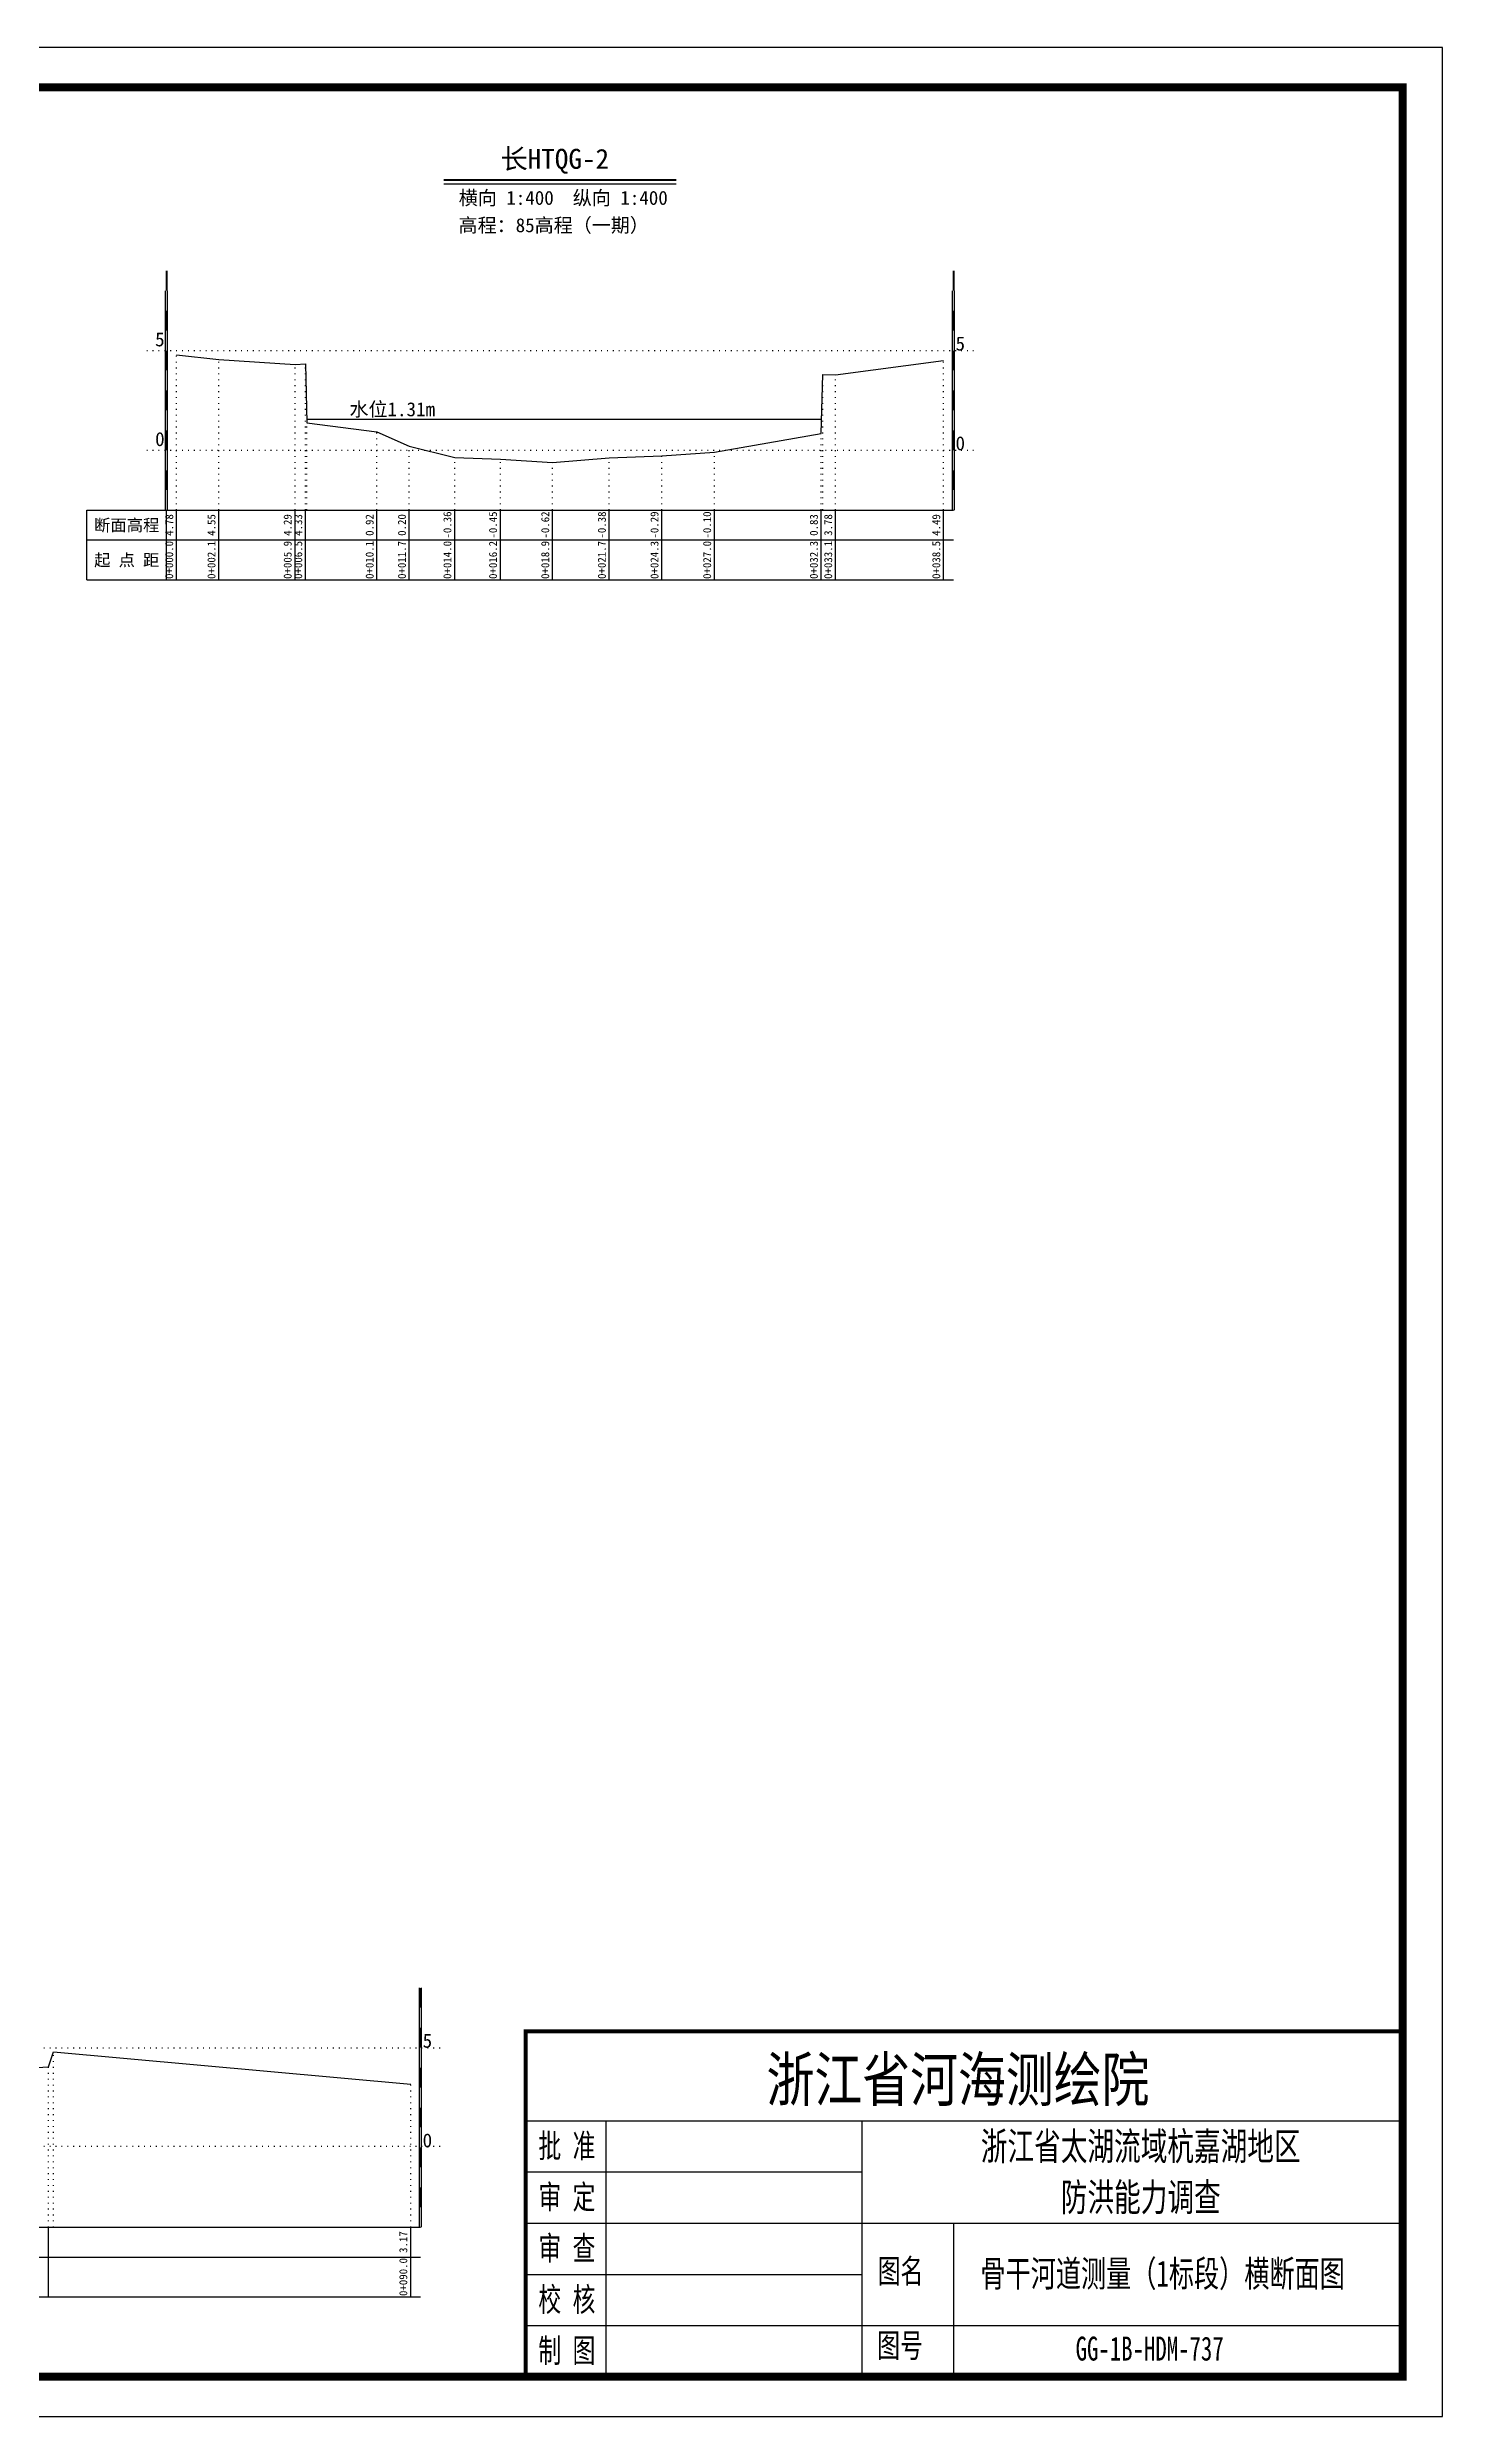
# Model space of a CAD drawing. Header units: millimetres. Extents: x 518104 to 518524, y 3371901 to 3372198.
# Drawn here: x 518349.4 to 518524.4, y 3371900.9 to 3372197.9 of the extents above; entities that cross this region are included whole.
import ezdxf
from ezdxf.enums import TextEntityAlignment as Align

# ---------------------------------------------------------------- set-up
doc = ezdxf.new("R2010")
doc.units = ezdxf.units.MM
doc.header["$LTSCALE"] = 0.4
doc.header["$MEASUREMENT"] = 0
doc.linetypes.add('X4', pattern=[1.6, 0, -1.6])
for name, color, linetype in [('DMX', 1, 'Continuous'), ('TEXT', 7, 'Continuous'), ('zdm1', 5, 'Continuous'), ('ZDMT5', 3, 'Continuous'), ('图框', 7, 'Continuous'), ('断面名称', 5, 'Continuous'), ('比例尺', 3, 'Continuous'), ('水位', 4, 'Continuous')]:
    doc.layers.add(name, color=color, linetype=linetype)
doc.styles.add('HDM', font='fangsong_GB2312.ttf')
doc.styles.add('tk2', font='', dxfattribs={"width": 0.8})
doc.styles.get('tk2').set_extended_font_data('SimSun')

msp = doc.modelspace()

# ---------------------------------------------------------------- linework, layer by layer
at = {"lineweight": 100, "const_width": 0.5}
msp.add_lwpolyline([(518519.36, 3371949.15), (518409.36, 3371949.15), (518409.36, 3371905.87), (518519.36, 3371905.87), (518519.36, 3371949.15)], dxfattribs=at)
at = {"layer": 'DMX', "linetype": 'Continuous', "flags": 128}
for points in [[(518365.61, 3372159.32), (518370.91, 3372158.75), (518380.46, 3372158.1), (518381.78, 3372158.2), (518381.96, 3372150.82), (518390.73, 3372149.67), (518394.78, 3372147.87), (518400.48, 3372146.47), (518406.21, 3372146.25), (518412.76, 3372145.82), (518419.86, 3372146.42), (518426.46, 3372146.65), (518433.06, 3372147.12), (518446.43, 3372149.45), (518446.66, 3372156.85), (518448.23, 3372156.82), (518461.78, 3372158.6)], [(518169.93, 3371940.7), (518182.38, 3371940.92), (518183.36, 3371945.82), (518208.98, 3371944.47), (518209.33, 3371937.15), (518216.63, 3371936.32), (518227.48, 3371936.12), (518233.86, 3371934.97), (518237.43, 3371934.47), (518243.01, 3371932.27), (518249.81, 3371930.8), (518257.71, 3371930.7), (518266.18, 3371932.2), (518273.91, 3371933.38), (518280.33, 3371935.07), (518284.66, 3371935.55), (518295.81, 3371936.32), (518309.56, 3371936.82), (518323.83, 3371937.35), (518324.98, 3371943.25), (518349.56, 3371944.7), (518350.16, 3371946.6), (518394.96, 3371942.55)]]:
    msp.add_lwpolyline(points, dxfattribs=at)
at = {"layer": 'TEXT', "color": 0}
for p, q in [((518409.36, 3371937.95, 0), (518519.36, 3371937.95, 0)), ((518419.44, 3371937.95, 0), (518419.44, 3371912.29, 0)), ((518451.52, 3371937.95, 0), (518451.52, 3371912.29, 0)), ((518409.36, 3371931.54, 0), (518451.52, 3371931.54, 0)), ((518409.36, 3371925.12, 0), (518451.52, 3371925.12, 0)), ((518451.52, 3371925.12, 0), (518519.36, 3371925.12, 0)), ((518463.01, 3371925.12, 0), (518463.01, 3371905.87, 0)), ((518409.36, 3371918.7, 0), (518451.52, 3371918.7, 0)), ((518409.36, 3371912.29, 0), (518519.36, 3371912.29, 0)), ((518419.44, 3371912.29, 0), (518419.44, 3371905.87, 0)), ((518451.52, 3371912.29, 0), (518451.52, 3371905.87, 0))]:
    msp.add_line(p, q, dxfattribs=at)
at = {"layer": 'zdm1', "linetype": 'Continuous'}
for p, q in [((518364.23, 3372139.87), (518364.23, 3372167.37)), ((518364.48, 3372139.87), (518364.48, 3372167.37)), ((518462.91, 3372139.87), (518462.91, 3372167.37)), ((518463.16, 3372139.87), (518463.16, 3372167.37)), ((518354.36, 3372139.87), (518365.61, 3372139.87)), ((518354.36, 3372131.12), (518354.36, 3372139.87)), ((518364.36, 3372131.12), (518364.36, 3372139.87)), ((518365.61, 3372139.87), (518463.03, 3372139.87)), ((518354.36, 3372136.12), (518463.03, 3372136.12)), ((518354.36, 3372131.12), (518463.03, 3372131.12)), ((518396.08, 3371924.62), (518396.08, 3371954.62)), ((518396.33, 3371924.62), (518396.33, 3371954.62)), ((518169.93, 3371924.62), (518396.21, 3371924.62)), ((518158.68, 3371920.87), (518396.21, 3371920.87)), ((518158.68, 3371915.87), (518396.21, 3371915.87))]:
    msp.add_line(p, q, dxfattribs=at)
at = {"layer": 'zdm1', "linetype": 'X4'}
for p, q in [((518361.86, 3372159.87), (518465.53, 3372159.87)), ((518361.86, 3372147.37), (518465.53, 3372147.37)), ((518166.18, 3371947.12), (518398.71, 3371947.12)), ((518166.18, 3371934.76), (518398.71, 3371934.76))]:
    msp.add_line(p, q, dxfattribs=at)
at = {"layer": 'zdm1', "linetype": 'Continuous', "flags": 128}
for points in [[(518364.36, 3372167.37, 0.25, 0.25, 0), (518364.36, 3372169.87, 0.25, 0.25, 0)], [(518463.03, 3372167.37, 0.25, 0.25, 0), (518463.03, 3372169.87, 0.25, 0.25, 0)], [(518364.36, 3372162.37, 0.25, 0.25, 0), (518364.36, 3372164.87, 0.25, 0.25, 0)], [(518463.03, 3372162.37, 0.25, 0.25, 0), (518463.03, 3372164.87, 0.25, 0.25, 0)], [(518364.36, 3372157.37, 0.25, 0.25, 0), (518364.36, 3372159.87, 0.25, 0.25, 0)], [(518463.03, 3372157.37, 0.25, 0.25, 0), (518463.03, 3372159.87, 0.25, 0.25, 0)], [(518364.36, 3372152.37, 0.25, 0.25, 0), (518364.36, 3372154.87, 0.25, 0.25, 0)], [(518463.03, 3372152.37, 0.25, 0.25, 0), (518463.03, 3372154.87, 0.25, 0.25, 0)], [(518364.36, 3372147.37, 0.25, 0.25, 0), (518364.36, 3372149.87, 0.25, 0.25, 0)], [(518463.03, 3372147.37, 0.25, 0.25, 0), (518463.03, 3372149.87, 0.25, 0.25, 0)], [(518364.36, 3372142.37, 0.25, 0.25, 0), (518364.36, 3372144.87, 0.25, 0.25, 0)], [(518463.03, 3372142.37, 0.25, 0.25, 0), (518463.03, 3372144.87, 0.25, 0.25, 0)], [(518396.21, 3371952.12, 0.25, 0.25, 0), (518396.21, 3371954.62, 0.25, 0.25, 0)], [(518396.21, 3371947.12, 0.25, 0.25, 0), (518396.21, 3371949.62, 0.25, 0.25, 0)], [(518396.21, 3371942.12, 0.25, 0.25, 0), (518396.21, 3371944.62, 0.25, 0.25, 0)], [(518396.21, 3371937.12, 0.25, 0.25, 0), (518396.21, 3371939.62, 0.25, 0.25, 0)], [(518396.21, 3371932.12, 0.25, 0.25, 0), (518396.21, 3371934.62, 0.25, 0.25, 0)], [(518396.21, 3371927.12, 0.25, 0.25, 0), (518396.21, 3371929.62, 0.25, 0.25, 0)]]:
    msp.add_lwpolyline(points, format="xyseb", dxfattribs=at)
at = {"layer": 'ZDMT5', "linetype": 'X4'}
for p, q in [((518365.61, 3372139.87), (518365.61, 3372159.32)), ((518370.91, 3372139.87), (518370.91, 3372158.75)), ((518380.46, 3372139.87), (518380.46, 3372158.1)), ((518381.78, 3372139.87), (518381.78, 3372158.2)), ((518446.66, 3372139.87), (518446.66, 3372156.85)), ((518448.23, 3372139.87), (518448.23, 3372156.82)), ((518461.78, 3372139.87), (518461.78, 3372158.6)), ((518381.96, 3372139.87), (518381.96, 3372150.82)), ((518390.73, 3372139.87), (518390.73, 3372149.67)), ((518394.78, 3372139.87), (518394.78, 3372147.87)), ((518433.06, 3372139.87), (518433.06, 3372147.12)), ((518446.43, 3372139.87), (518446.43, 3372149.45)), ((518400.48, 3372139.87), (518400.48, 3372146.47)), ((518406.21, 3372139.87), (518406.21, 3372146.25)), ((518412.76, 3372139.87), (518412.76, 3372145.82)), ((518419.86, 3372139.87), (518419.86, 3372146.42)), ((518426.46, 3372139.87), (518426.46, 3372146.65)), ((518350.16, 3371924.62), (518350.16, 3371946.6)), ((518349.56, 3371924.62), (518349.56, 3371944.7)), ((518394.96, 3371924.62), (518394.96, 3371942.55))]:
    msp.add_line(p, q, dxfattribs=at)
at = {"layer": 'ZDMT5', "linetype": 'Continuous'}
for p, q in [((518365.61, 3372131.12), (518365.61, 3372139.87)), ((518370.91, 3372131.12), (518370.91, 3372139.87)), ((518380.46, 3372131.12), (518380.46, 3372139.87)), ((518381.78, 3372131.12), (518381.78, 3372139.87)), ((518390.73, 3372131.12), (518390.73, 3372139.87)), ((518394.78, 3372131.12), (518394.78, 3372139.87)), ((518400.48, 3372131.12), (518400.48, 3372139.87)), ((518406.21, 3372131.12), (518406.21, 3372139.87)), ((518412.76, 3372131.12), (518412.76, 3372139.87)), ((518419.86, 3372131.12), (518419.86, 3372139.87)), ((518426.46, 3372131.12), (518426.46, 3372139.87)), ((518433.06, 3372131.12), (518433.06, 3372139.87)), ((518446.43, 3372131.12), (518446.43, 3372139.87)), ((518448.23, 3372131.12), (518448.23, 3372139.87)), ((518461.78, 3372131.12), (518461.78, 3372139.87)), ((518349.56, 3371915.87), (518349.56, 3371924.62)), ((518394.96, 3371915.87), (518394.96, 3371924.62))]:
    msp.add_line(p, q, dxfattribs=at)
at = {"layer": '图框', "flags": 128}
msp.add_lwpolyline([(518104.36, 3371900.87), (518524.36, 3371900.87), (518524.36, 3372197.87), (518104.36, 3372197.87)], close=True, dxfattribs=at)
at = {"layer": '图框', "const_width": 1, "flags": 128}
msp.add_lwpolyline([(518129.36, 3371905.87), (518519.36, 3371905.87), (518519.36, 3372192.87), (518129.36, 3372192.87)], close=True, dxfattribs=at)
at = {"layer": '比例尺', "color": 3, "linetype": 'Continuous', "lineweight": 40}
msp.add_line((518399.13, 3372181.28), (518428.25, 3372181.28), dxfattribs=at)
at = {"layer": '比例尺', "color": 3, "linetype": 'Continuous'}
msp.add_line((518399.13, 3372180.78), (518428.25, 3372180.78), dxfattribs=at)
at = {"layer": '水位', "color": 6, "linetype": 'Continuous', "flags": 128}
msp.add_lwpolyline([(518446.48, 3372151.23), (518381.95, 3372151.23)], dxfattribs=at)

# ---------------------------------------------------------------- texts
at = {"layer": 'TEXT', "color": 7, "ltscale": 8, "style": 'tk2'}
for tag, p, s, height, width in [('浙江省河海测绘院', (518439.58, 3371940.39, 0), '（单位名称）', 5.5, 0.8), ('批 准', (518410.97, 3371933.32, 0), '批准', 3, 0.7), ('审 定', (518410.97, 3371926.91, 0), '审定', 3, 0.7), ('审 查', (518410.97, 3371920.49, 0), '审 查', 3, 0.7), ('图名', (518453.51, 3371917.62, 0), '审查', 3, 0.7), ('校 核', (518410.97, 3371914.07, 0), '校 核', 3, 0.7), ('制 图', (518410.97, 3371907.66, 0), '制 图', 3, 0.7), ('图号', (518453.46, 3371908.29, 0), '图号', 3, 0.7)]:
    msp.add_attdef(tag, p, s, height=height, dxfattribs=dict(at, width=width))
at = {"layer": 'TEXT', "color": 0, "style": 'tk2', "width": 0.7}
for tag, text, height, p in [('浙江省太湖流域杭嘉湖地区', '浙江省太湖流域杭嘉湖地区', 3.5, (518486.5, 3371934.77, -206.67)), ('防洪能力调查', '防洪能力调查', 3.5, (518486.5, 3371928.38, -206.67)), ('骨干河道测量（1标段）横断面图', '骨干河道测量（1标段）横断面图', 3.3, (518489.25, 3371918.8, -206.67)), ('GG-1B-HDM-737', 'GG-1B-HDM-001', 3, (518487.62, 3371909.4, -206.67))]:
    msp.add_attdef(tag, text=text, height=height, dxfattribs=at).set_placement(p, align=Align.MIDDLE_CENTER)
at = {"layer": 'zdm1', "linetype": 'Continuous', "style": 'HDM'}
for s, p in [('5', (518364.11, 3372159.87)), ('0', (518364.11, 3372147.37))]:
    msp.add_text(s, height=1.75, dxfattribs=at).set_placement(p, align=Align.BOTTOM_RIGHT)
for s, p in [('5', (518463.28, 3372159.87)), ('0', (518463.28, 3372147.37)), ('5', (518396.46, 3371947.12)), ('0', (518396.46, 3371934.62))]:
    msp.add_text(s, height=1.75, dxfattribs=at).set_placement(p)
for s, p in [('断面高程', (518359.36, 3372138)), ('起 点 距', (518359.36, 3372133.62))]:
    msp.add_text(s, height=1.5, dxfattribs=at).set_placement(p, align=Align.MIDDLE)
at = {"layer": 'ZDMT5', "linetype": 'Continuous', "style": 'HDM'}
for s, p in [('4.78', (518365.48, 3372138)), ('4.55', (518370.78, 3372138)), ('4.29', (518380.33, 3372138)), ('4.33', (518381.66, 3372138)), ('0.92', (518390.61, 3372138)), ('0.20', (518394.66, 3372138)), ('-0.36', (518400.36, 3372138)), ('-0.45', (518406.08, 3372138)), ('-0.62', (518412.63, 3372138)), ('-0.38', (518419.73, 3372138)), ('-0.29', (518426.33, 3372138)), ('-0.10', (518432.93, 3372138)), ('0.83', (518446.31, 3372138)), ('3.78', (518448.11, 3372138)), ('4.49', (518461.66, 3372138)), ('0+000.0', (518365.48, 3372133.62)), ('0+002.1', (518370.78, 3372133.62)), ('0+005.9', (518380.33, 3372133.62)), ('0+006.5', (518381.66, 3372133.62)), ('0+010.1', (518390.61, 3372133.62)), ('0+011.7', (518394.66, 3372133.62)), ('0+014.0', (518400.36, 3372133.62)), ('0+016.2', (518406.08, 3372133.62)), ('0+018.9', (518412.63, 3372133.62)), ('0+021.7', (518419.73, 3372133.62)), ('0+024.3', (518426.33, 3372133.62)), ('0+027.0', (518432.93, 3372133.62)), ('0+032.3', (518446.31, 3372133.62)), ('0+033.1', (518448.11, 3372133.62)), ('0+038.5', (518461.66, 3372133.62)), ('3.17', (518394.83, 3371922.75)), ('0+090.0', (518394.83, 3371918.37))]:
    msp.add_text(s, height=1, rotation=90, dxfattribs=at).set_placement(p, align=Align.BOTTOM_CENTER)
at = {"layer": '断面名称', "color": 5, "linetype": 'Continuous', "style": 'HDM'}
msp.add_text('长HTQG-2', height=2.5, dxfattribs=at).set_placement((518413.03, 3372183.76), align=Align.MIDDLE)
at = {"layer": '比例尺', "color": 3, "linetype": 'Continuous', "style": 'HDM'}
for s, p in [('横向 1:400  纵向 1:400', (518427.2, 3372177.61)), ('高程：85高程（一期）', (518424.83, 3372174.18))]:
    msp.add_text(s, height=1.75, dxfattribs=at).set_placement(p, align=Align.BOTTOM_RIGHT)
at = {"layer": '水位', "color": 6, "linetype": 'Continuous', "style": 'HDM'}
msp.add_text('水位1.31m', height=1.75, dxfattribs=at).set_placement((518392.65, 3372152.55), align=Align.MIDDLE)

doc.saveas('drawing.dxf')
